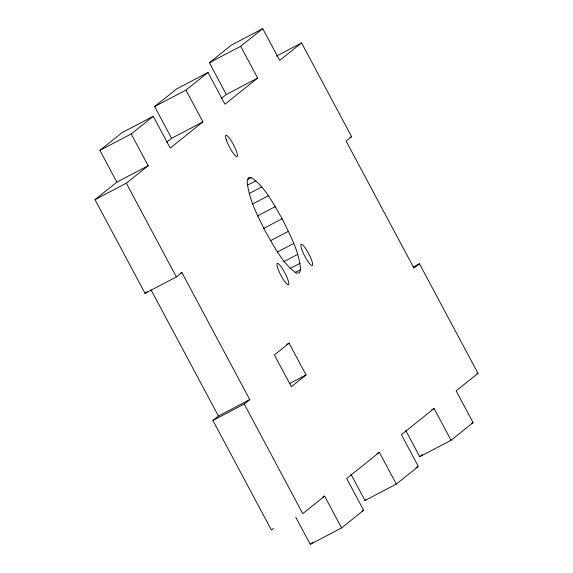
<?xml version="1.0" encoding="UTF-8"?>
<svg xmlns="http://www.w3.org/2000/svg" width="573" height="573" viewBox="0 0 573 573"><rect width="100%" height="100%" fill="white"/><g stroke="black" fill="none" stroke-linecap="round" stroke-linejoin="round"><path stroke-width="0.86" d="M300.603 269.654L299.335 272.984L296.327 273.077C282.081 263.086 274.36 246.49 265.621 231.943C257.778 215.777 248.539 199.254 247.164 181.004L248.438 177.673L251.447 177.58C265.686 187.572 273.414 204.167 282.152 218.714C289.988 234.88 299.228 251.404 300.603 269.654L295.124 272.526M273.493 528.435L271.437 530.075L212.912 420.46L244.227 404.029L249.742 399.617L181.885 272.526L176.369 276.938L145.055 293.376L95.003 199.648L116.863 182.142L99.903 150.377L121.942 132.728L153.263 116.29L170.224 148.063L202.921 121.891L185.953 90.119L207.999 72.47L224.96 104.243L257.657 78.071L240.696 46.298L262.735 28.65L279.703 60.423L301.563 42.925L351.607 136.653L346.092 141.065L413.957 268.15L419.465 263.738L477.997 373.352L456.137 390.858L473.097 422.623L451.058 440.272L419.737 456.71L405.67 430.359M166.736 142.226L171.599 138.322L154.638 106.549L176.677 88.908L207.999 72.47M221.472 98.398L226.342 94.502L209.374 62.729L231.42 45.088L262.735 28.65M99.903 150.377L131.217 133.939L153.263 116.29M95.003 199.648L126.325 183.21L148.185 165.712L131.217 133.939M145.055 293.376L147.118 291.721M289.086 343.17L274.388 354.938L291.356 386.711L306.054 374.943L289.086 343.17L286.736 344.409M212.912 420.46L218.42 416.048L249.742 399.617M295.783 517.226L310.265 544.35L341.58 527.912L324.619 496.146L302.759 513.644L244.227 404.029M350.934 474.179L365.001 500.53L396.323 484.092L379.355 452.319L346.658 478.498L363.626 510.271L341.58 527.912M451.058 440.272L434.09 408.499L401.401 434.678L418.362 466.451L396.323 484.092M310.265 544.35L313.016 542.144M365.001 500.53L366.376 499.427M419.737 456.71L422.494 454.504M209.374 62.729L240.696 46.298M154.638 106.549L185.953 90.119M276.508 56.068L301.563 42.925M226.342 94.502L257.657 78.071M171.599 138.322L202.921 121.891M116.863 182.142L148.185 165.712M247.529 179.636L251.447 177.58M247.364 185.265L255.981 180.746M350.039 137.47L351.607 136.653M249.205 193.524L261.732 186.948M252.657 203.988L268.322 195.765M257.277 216.05L275.284 206.602M263.358 228.57L282.152 218.714M180.316 273.35L181.885 272.526M270.449 240.724L288.455 231.27M277.325 252.056L293.77 243.425M283.628 261.746L297.724 254.348M289.874 268.637L300.059 263.294M413.205 267.025L419.465 263.738M289.609 383.573L306.054 374.943M476.428 374.176L477.997 373.352M431.741 409.731L434.09 408.499M377.005 453.551L379.355 452.319M322.27 497.378L324.619 496.146M471.536 423.447L473.097 422.623M416.012 467.683L417.581 466.859M362.057 511.095L363.626 510.271M126.325 183.21L176.369 276.938M150.986 289.752L218.42 416.048M226.177 139.447A12.012 2.313 62.3 0 0 236.463 156.508A12.012 2.313 62.3 0 0 231.786 141.739A12.012 2.313 62.3 0 0 226.177 139.447M277.568 267.627A12.012 2.313 62.3 0 0 287.854 284.681A12.012 2.313 62.3 0 0 283.177 269.912A12.012 2.313 62.3 0 0 277.568 267.627M301.448 248.51A12.012 2.313 62.3 0 0 311.733 265.564A12.012 2.313 62.3 0 0 307.056 250.795A12.012 2.313 62.3 0 0 301.448 248.51"/></g></svg>
